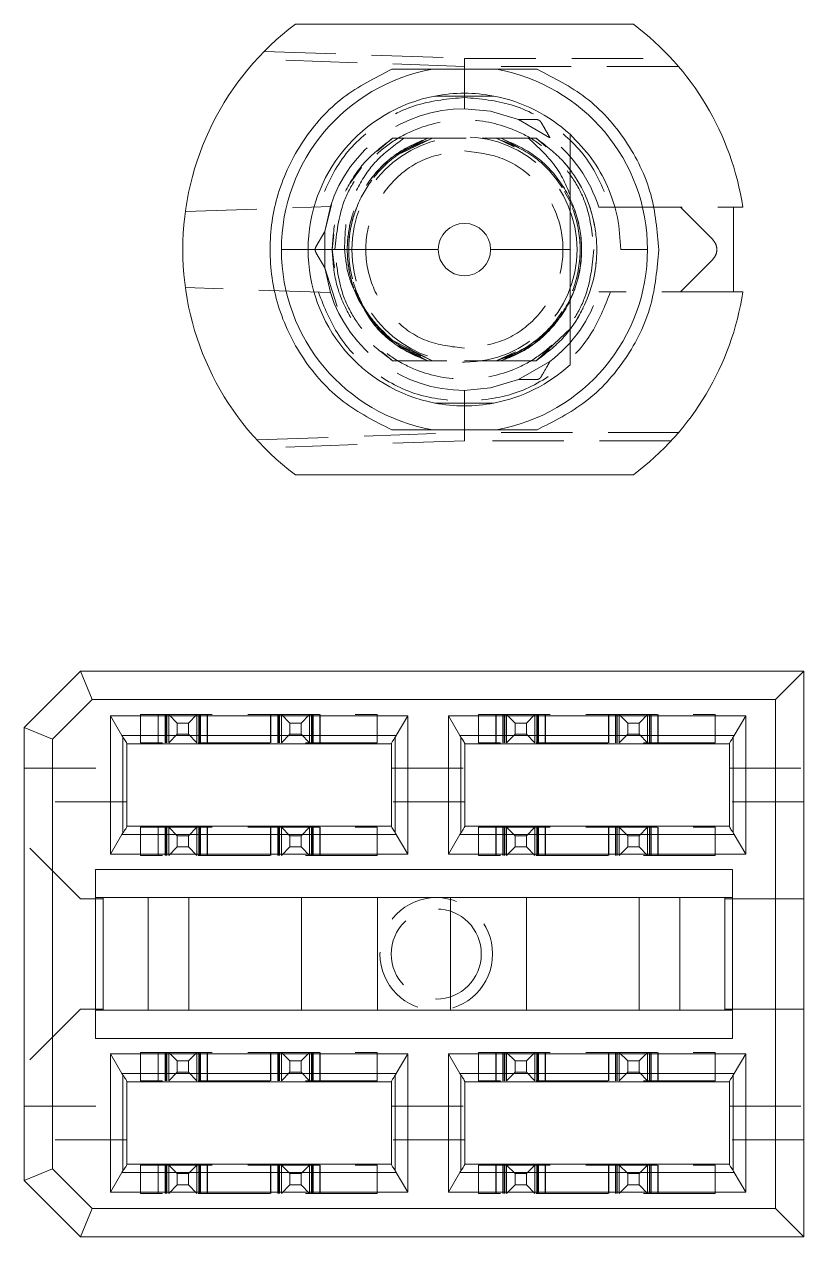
# Model space of a CAD drawing. Header units: millimetres. Extents: x 5 to 589, y 5 to 415.
# Drawn here: x 131.34 to 145.18, y 303.46 to 324.99 of the extents above; entities that cross this region are included whole.
import ezdxf

# ---------------------------------------------------------------- set-up
doc = ezdxf.new("R2010")
doc.units = ezdxf.units.MM
doc.linetypes.add('HIDDEN', pattern=[1.905, 1.27, -0.635])

msp = doc.modelspace()

# ---------------------------------------------------------------- linework, layer by layer
at = {"color": 7, "linetype": 'Continuous', "lineweight": 15}
for p, q in [((142.157, 324.989), (136.157, 324.989)), ((144.1, 321.739), (143.932, 321.739)), ((143.932, 320.239), (143.932, 321.739)), ((136.382, 320.989), (135.907, 320.989)), ((136.382, 320.989), (138.692, 320.989)), ((139.622, 320.989), (141.032, 320.989)), ((142.407, 320.989), (141.932, 320.989)), ((144.1, 320.239), (143.932, 320.239)), ((136.157, 316.989), (142.157, 316.989)), ((132.342, 313.504), (131.342, 312.504)), ((132.549, 313.004), (132.342, 313.504)), ((145.182, 313.504), (132.342, 313.504)), ((145.182, 313.504), (144.682, 313.004)), ((145.182, 303.464), (145.182, 313.504)), ((131.842, 312.297), (132.549, 313.004)), ((144.682, 313.004), (132.549, 313.004)), ((144.682, 303.964), (144.682, 313.004)), ((132.873, 310.254), (132.873, 312.714)), ((132.873, 312.714), (138.151, 312.714)), ((132.873, 312.714), (133.077, 312.36)), ((138.151, 312.714), (137.946, 312.36)), ((138.151, 312.714), (138.151, 310.254)), ((138.873, 312.714), (144.151, 312.714)), ((138.873, 310.254), (138.873, 312.714)), ((138.873, 312.714), (139.077, 312.36)), ((144.151, 312.714), (143.946, 312.36)), ((144.151, 312.714), (144.151, 310.254)), ((131.342, 304.464), (131.342, 312.504)), ((131.842, 312.297), (131.342, 312.504)), ((137.946, 312.36), (133.077, 312.36)), ((133.095, 312.332), (133.095, 310.635)), ((137.929, 312.332), (137.929, 310.635)), ((143.946, 312.36), (139.077, 312.36)), ((139.095, 312.332), (139.095, 310.635)), ((143.929, 312.332), (143.929, 310.635)), ((131.842, 312.297), (131.842, 304.671)), ((133.162, 310.749), (133.162, 312.219)), ((137.862, 312.214), (133.162, 312.214)), ((137.862, 310.749), (137.862, 312.219)), ((139.162, 310.749), (139.162, 312.219)), ((143.862, 312.214), (139.162, 312.214)), ((143.862, 310.749), (143.862, 312.219)), ((133.077, 310.607), (132.873, 310.254)), ((133.077, 310.607), (137.946, 310.607)), ((137.862, 310.754), (133.162, 310.754)), ((137.946, 310.607), (138.151, 310.254)), ((138.873, 310.254), (139.077, 310.607)), ((139.077, 310.607), (143.946, 310.607)), ((143.862, 310.754), (139.162, 310.754)), ((143.946, 310.607), (144.151, 310.254)), ((138.151, 310.254), (132.873, 310.254)), ((144.151, 310.254), (138.873, 310.254)), ((132.606, 309.984), (143.918, 309.984)), ((132.606, 306.984), (132.606, 309.984)), ((143.918, 309.984), (143.918, 306.984)), ((132.606, 309.484), (143.918, 309.484)), ((132.742, 309.464), (132.606, 309.464)), ((132.742, 309.484), (132.742, 309.464)), ((132.742, 307.504), (132.742, 309.464)), ((133.542, 307.484), (133.542, 309.484)), ((134.262, 307.484), (134.262, 309.484)), ((136.262, 307.484), (136.262, 309.484)), ((137.612, 307.484), (137.612, 309.484)), ((138.912, 307.484), (138.912, 309.484)), ((140.262, 307.484), (140.262, 309.484)), ((142.262, 309.484), (142.262, 307.484)), ((142.982, 309.484), (142.982, 307.484)), ((143.782, 309.484), (143.782, 309.464)), ((143.918, 309.464), (143.782, 309.464)), ((143.782, 307.504), (143.782, 309.464)), ((132.742, 307.504), (132.606, 307.504)), ((132.606, 307.484), (143.918, 307.484)), ((132.742, 307.504), (132.742, 307.484)), ((143.782, 307.504), (143.782, 307.484)), ((143.918, 307.504), (143.782, 307.504)), ((143.918, 306.984), (132.606, 306.984)), ((132.873, 306.714), (138.151, 306.714)), ((132.873, 304.254), (132.873, 306.714)), ((132.873, 306.714), (133.077, 306.36)), ((137.946, 306.36), (138.151, 306.714)), ((138.151, 306.714), (138.151, 304.254)), ((138.873, 306.714), (144.151, 306.714)), ((138.873, 304.254), (138.873, 306.714)), ((138.873, 306.714), (139.077, 306.36)), ((144.151, 306.714), (143.946, 306.36)), ((144.151, 306.714), (144.151, 304.254)), ((133.077, 306.36), (137.946, 306.36)), ((133.095, 306.332), (133.095, 304.635)), ((137.929, 306.332), (137.929, 304.635)), ((139.077, 306.36), (143.946, 306.36)), ((139.095, 306.332), (139.095, 304.635)), ((143.929, 306.332), (143.929, 304.635)), ((133.162, 304.749), (133.162, 306.219)), ((133.162, 306.214), (137.862, 306.214)), ((137.862, 306.219), (137.862, 304.749)), ((139.162, 304.749), (139.162, 306.219)), ((139.162, 306.214), (143.862, 306.214)), ((143.862, 306.219), (143.862, 304.749)), ((131.342, 304.464), (131.842, 304.671)), ((131.842, 304.671), (132.549, 303.964)), ((133.077, 304.607), (132.873, 304.254)), ((133.077, 304.607), (137.946, 304.607)), ((137.862, 304.754), (133.162, 304.754)), ((137.946, 304.607), (138.151, 304.254)), ((139.077, 304.607), (138.873, 304.254)), ((139.077, 304.607), (143.946, 304.607)), ((143.862, 304.754), (139.162, 304.754)), ((143.946, 304.607), (144.151, 304.254)), ((132.342, 303.464), (131.342, 304.464)), ((138.151, 304.254), (132.873, 304.254)), ((144.151, 304.254), (138.873, 304.254)), ((132.549, 303.964), (132.342, 303.464)), ((132.549, 303.964), (144.682, 303.964)), ((145.182, 303.464), (144.682, 303.964)), ((145.182, 303.464), (132.342, 303.464))]:
    msp.add_line(p, q, dxfattribs=at)
at = {"color": 7, "linetype": 'HIDDEN', "lineweight": 0}
for p, q in [((135.604, 324.507), (139.157, 324.383)), ((139.157, 324.239), (139.157, 324.383)), ((139.157, 324.383), (142.828, 324.383)), ((139.157, 324.239), (135.471, 324.368)), ((139.157, 324.239), (139.157, 323.689)), ((142.957, 324.239), (139.807, 324.239)), ((139.157, 323.489), (139.157, 323.689)), ((140.117, 323.297), (140.432, 323.297)), ((140.676, 322.974), (140.117, 323.297)), ((137.883, 322.964), (137.61, 322.735)), ((138.506, 322.964), (137.883, 322.964)), ((138.506, 322.964), (137.994, 322.7)), ((138.034, 322.701), (138.591, 322.964)), ((138.591, 322.964), (138.034, 322.701)), ((138.034, 322.701), (138.591, 322.964)), ((138.591, 322.964), (138.034, 322.701)), ((138.842, 322.964), (138.084, 322.964)), ((138.084, 322.964), (138.506, 322.964)), ((139.19, 322.964), (138.842, 322.964)), ((140.43, 322.964), (139.472, 322.964)), ((139.723, 322.964), (140.04, 322.814)), ((140.036, 322.816), (139.723, 322.964)), ((140.158, 322.964), (139.808, 322.964)), ((139.808, 322.964), (140.158, 322.964)), ((140.123, 322.802), (139.808, 322.964)), ((140.609, 322.815), (140.43, 322.964)), ((137.332, 322.446), (137.122, 322.164)), ((134.203, 321.664), (136.777, 321.754)), ((136.797, 321.79), (136.678, 321.312)), ((136.678, 321.312), (136.777, 321.754)), ((141.751, 321.739), (143.932, 321.739)), ((142.992, 321.739), (143.565, 321.166)), ((136.52, 321.039), (136.678, 321.312)), ((136.678, 321.312), (136.678, 320.666)), ((136.84, 321.254), (136.807, 320.989)), ((136.678, 320.666), (136.52, 320.939)), ((136.807, 320.989), (136.848, 320.665)), ((136.807, 320.989), (136.846, 320.679)), ((143.565, 320.812), (142.992, 320.239)), ((136.777, 320.224), (136.678, 320.666)), ((136.678, 320.666), (136.898, 319.978)), ((136.777, 320.224), (134.203, 320.314)), ((143.932, 320.239), (141.751, 320.239)), ((141.046, 319.591), (140.43, 319.014)), ((138.591, 319.014), (137.885, 319.375)), ((137.992, 319.278), (138.506, 319.014)), ((138.506, 319.014), (137.992, 319.278)), ((138.591, 319.014), (138.059, 319.265)), ((138.059, 319.265), (138.591, 319.014)), ((138.591, 319.014), (138.059, 319.265)), ((138.059, 319.265), (138.591, 319.014)), ((138.059, 319.244), (138.506, 319.014)), ((138.506, 319.014), (138.059, 319.244)), ((138.591, 319.014), (138.121, 319.235)), ((138.121, 319.235), (138.591, 319.014)), ((140.38, 319.308), (139.808, 319.014)), ((140.38, 319.308), (139.808, 319.014)), ((137.686, 319.179), (137.883, 319.014)), ((137.744, 319.131), (137.883, 319.014)), ((138.156, 319.014), (137.883, 319.014)), ((137.883, 319.014), (138.506, 319.014)), ((138.591, 319.014), (138.842, 319.014)), ((139.157, 319.014), (139.425, 319.014)), ((139.238, 319.014), (139.472, 319.014)), ((139.472, 319.014), (139.723, 319.014)), ((140.062, 319.174), (139.723, 319.014)), ((139.723, 319.014), (140.062, 319.174)), ((139.808, 319.014), (140.049, 319.138)), ((140.43, 319.014), (139.808, 319.014)), ((140.117, 318.681), (140.676, 319.003)), ((140.43, 319.014), (140.158, 319.014)), ((140.43, 319.014), (140.666, 319.212)), ((140.676, 319.003), (140.519, 318.731)), ((139.157, 318.289), (139.157, 318.489)), ((138.633, 318.264), (138.633, 318.264)), ((139.157, 318.289), (139.157, 317.739)), ((135.471, 317.61), (139.157, 317.739)), ((139.157, 317.739), (139.157, 317.594)), ((139.807, 317.739), (142.957, 317.739)), ((139.157, 317.594), (135.604, 317.47)), ((142.828, 317.595), (139.157, 317.595)), ((133.407, 312.234), (133.407, 312.734)), ((133.407, 312.734), (137.607, 312.734)), ((133.717, 312.734), (133.717, 312.234)), ((133.722, 312.234), (133.722, 312.734)), ((133.842, 312.234), (133.842, 312.734)), ((133.842, 312.734), (133.842, 312.234)), ((133.862, 312.734), (133.862, 312.234)), ((133.872, 312.234), (133.872, 312.734)), ((133.872, 312.234), (133.872, 312.734)), ((133.907, 312.234), (133.907, 312.734)), ((133.907, 312.734), (134.057, 312.584)), ((134.257, 312.584), (134.057, 312.584)), ((134.057, 312.584), (134.057, 312.384)), ((134.407, 312.734), (134.257, 312.584)), ((134.257, 312.584), (134.257, 312.384)), ((134.407, 312.734), (134.407, 312.234)), ((134.442, 312.734), (134.442, 312.234)), ((134.442, 312.734), (134.442, 312.234)), ((134.452, 312.734), (134.452, 312.234)), ((134.471, 312.234), (134.471, 312.734)), ((134.472, 312.734), (134.472, 312.234)), ((134.592, 312.734), (134.592, 312.234)), ((134.597, 312.234), (134.597, 312.734)), ((135.717, 312.734), (135.717, 312.234)), ((135.722, 312.234), (135.722, 312.734)), ((135.842, 312.234), (135.842, 312.734)), ((135.842, 312.734), (135.842, 312.234)), ((135.862, 312.734), (135.862, 312.234)), ((135.872, 312.234), (135.872, 312.734)), ((135.872, 312.234), (135.872, 312.734)), ((135.907, 312.234), (135.907, 312.734)), ((135.907, 312.734), (136.057, 312.584)), ((136.057, 312.584), (136.257, 312.584)), ((136.057, 312.584), (136.057, 312.384)), ((136.257, 312.584), (136.407, 312.734)), ((136.257, 312.584), (136.257, 312.384)), ((136.407, 312.734), (136.407, 312.234)), ((136.442, 312.734), (136.442, 312.234)), ((136.442, 312.734), (136.442, 312.234)), ((136.452, 312.734), (136.452, 312.234)), ((136.471, 312.234), (136.471, 312.734)), ((136.472, 312.734), (136.472, 312.234)), ((136.592, 312.734), (136.592, 312.234)), ((136.597, 312.234), (136.597, 312.734)), ((137.607, 312.734), (137.607, 312.234)), ((139.407, 312.234), (139.407, 312.734)), ((139.407, 312.734), (143.607, 312.734)), ((139.717, 312.734), (139.717, 312.234)), ((139.722, 312.234), (139.722, 312.734)), ((139.842, 312.234), (139.842, 312.734)), ((139.842, 312.734), (139.842, 312.234)), ((139.862, 312.734), (139.862, 312.234)), ((139.872, 312.234), (139.872, 312.734)), ((139.872, 312.234), (139.872, 312.734)), ((139.907, 312.234), (139.907, 312.734)), ((139.907, 312.734), (140.057, 312.584)), ((140.057, 312.584), (140.057, 312.384)), ((140.257, 312.584), (140.057, 312.584)), ((140.407, 312.734), (140.257, 312.584)), ((140.257, 312.584), (140.257, 312.384)), ((140.407, 312.734), (140.407, 312.234)), ((140.442, 312.734), (140.442, 312.234)), ((140.442, 312.734), (140.442, 312.234)), ((140.452, 312.734), (140.452, 312.234)), ((140.471, 312.234), (140.471, 312.734)), ((140.472, 312.734), (140.472, 312.234)), ((140.592, 312.734), (140.592, 312.234)), ((140.597, 312.234), (140.597, 312.734)), ((141.717, 312.734), (141.717, 312.234)), ((141.722, 312.234), (141.722, 312.734)), ((141.842, 312.234), (141.842, 312.734)), ((141.842, 312.734), (141.842, 312.234)), ((141.862, 312.734), (141.862, 312.234)), ((141.872, 312.234), (141.872, 312.734)), ((141.872, 312.234), (141.872, 312.734)), ((141.907, 312.234), (141.907, 312.734)), ((141.907, 312.734), (142.057, 312.584)), ((142.057, 312.584), (142.257, 312.584)), ((142.057, 312.584), (142.057, 312.384)), ((142.257, 312.584), (142.407, 312.734)), ((142.257, 312.584), (142.257, 312.384)), ((142.407, 312.734), (142.407, 312.234)), ((142.442, 312.734), (142.442, 312.234)), ((142.442, 312.734), (142.442, 312.234)), ((142.452, 312.734), (142.452, 312.234)), ((142.471, 312.234), (142.471, 312.734)), ((142.472, 312.734), (142.472, 312.234)), ((142.592, 312.734), (142.592, 312.234)), ((142.597, 312.234), (142.597, 312.734)), ((143.607, 312.734), (143.607, 312.234)), ((133.907, 312.234), (134.057, 312.384)), ((134.057, 312.384), (134.257, 312.384)), ((134.257, 312.384), (134.407, 312.234)), ((136.057, 312.384), (135.907, 312.234)), ((136.057, 312.384), (136.257, 312.384)), ((136.257, 312.384), (136.407, 312.234)), ((139.907, 312.234), (140.057, 312.384)), ((140.057, 312.384), (140.257, 312.384)), ((140.257, 312.384), (140.407, 312.234)), ((142.057, 312.384), (141.907, 312.234)), ((142.057, 312.384), (142.257, 312.384)), ((142.257, 312.384), (142.407, 312.234)), ((137.607, 312.234), (133.407, 312.234)), ((143.607, 312.234), (139.407, 312.234)), ((131.342, 311.784), (133.162, 311.784)), ((137.862, 311.784), (139.162, 311.784)), ((143.862, 311.784), (145.182, 311.784)), ((133.162, 311.184), (131.342, 311.184)), ((139.162, 311.184), (137.862, 311.184)), ((145.182, 311.184), (143.862, 311.184)), ((133.407, 310.234), (133.407, 310.734)), ((133.407, 310.734), (137.607, 310.734)), ((133.717, 310.734), (133.717, 310.234)), ((133.722, 310.234), (133.722, 310.734)), ((133.842, 310.234), (133.842, 310.734)), ((133.842, 310.734), (133.842, 310.234)), ((133.862, 310.734), (133.862, 310.234)), ((133.872, 310.234), (133.872, 310.734)), ((133.872, 310.234), (133.872, 310.734)), ((133.907, 310.234), (133.907, 310.734)), ((133.907, 310.734), (134.057, 310.584)), ((134.407, 310.734), (134.257, 310.584)), ((134.407, 310.734), (134.407, 310.234)), ((134.442, 310.734), (134.442, 310.234)), ((134.442, 310.734), (134.442, 310.234)), ((134.452, 310.734), (134.452, 310.234)), ((134.471, 310.234), (134.471, 310.734)), ((134.472, 310.734), (134.472, 310.234)), ((134.592, 310.734), (134.592, 310.234)), ((134.597, 310.234), (134.597, 310.734)), ((135.717, 310.734), (135.717, 310.234)), ((135.722, 310.234), (135.722, 310.734)), ((135.842, 310.234), (135.842, 310.734)), ((135.842, 310.734), (135.842, 310.234)), ((135.862, 310.734), (135.862, 310.234)), ((135.872, 310.234), (135.872, 310.734)), ((135.872, 310.234), (135.872, 310.734)), ((135.907, 310.234), (135.907, 310.734)), ((135.907, 310.734), (136.057, 310.584)), ((136.257, 310.584), (136.407, 310.734)), ((136.407, 310.734), (136.407, 310.234)), ((136.442, 310.734), (136.442, 310.234)), ((136.442, 310.734), (136.442, 310.234)), ((136.452, 310.734), (136.452, 310.234)), ((136.471, 310.234), (136.471, 310.734)), ((136.472, 310.734), (136.472, 310.234)), ((136.592, 310.734), (136.592, 310.234)), ((136.597, 310.234), (136.597, 310.734)), ((137.607, 310.734), (137.607, 310.234)), ((139.407, 310.234), (139.407, 310.734)), ((139.407, 310.734), (143.607, 310.734)), ((139.717, 310.734), (139.717, 310.234)), ((139.722, 310.234), (139.722, 310.734)), ((139.842, 310.234), (139.842, 310.734)), ((139.842, 310.734), (139.842, 310.234)), ((139.862, 310.734), (139.862, 310.234)), ((139.872, 310.234), (139.872, 310.734)), ((139.872, 310.234), (139.872, 310.734)), ((139.907, 310.234), (139.907, 310.734)), ((139.907, 310.734), (140.057, 310.584)), ((140.407, 310.734), (140.257, 310.584)), ((140.407, 310.734), (140.407, 310.234)), ((140.442, 310.734), (140.442, 310.234)), ((140.442, 310.734), (140.442, 310.234)), ((140.452, 310.734), (140.452, 310.234)), ((140.471, 310.234), (140.471, 310.734)), ((140.472, 310.734), (140.472, 310.234)), ((140.592, 310.734), (140.592, 310.234)), ((140.597, 310.234), (140.597, 310.734)), ((141.717, 310.734), (141.717, 310.234)), ((141.722, 310.234), (141.722, 310.734)), ((141.842, 310.234), (141.842, 310.734)), ((141.842, 310.734), (141.842, 310.234)), ((141.862, 310.734), (141.862, 310.234)), ((141.872, 310.234), (141.872, 310.734)), ((141.872, 310.234), (141.872, 310.734)), ((141.907, 310.234), (141.907, 310.734)), ((141.907, 310.734), (142.057, 310.584)), ((142.257, 310.584), (142.407, 310.734)), ((142.407, 310.734), (142.407, 310.234)), ((142.442, 310.734), (142.442, 310.234)), ((142.442, 310.734), (142.442, 310.234)), ((142.452, 310.734), (142.452, 310.234)), ((142.471, 310.234), (142.471, 310.734)), ((142.472, 310.734), (142.472, 310.234)), ((142.592, 310.734), (142.592, 310.234)), ((142.597, 310.234), (142.597, 310.734)), ((143.607, 310.734), (143.607, 310.234)), ((132.342, 309.464), (131.342, 310.464)), ((134.057, 310.584), (134.057, 310.384)), ((134.257, 310.584), (134.057, 310.584)), ((134.257, 310.584), (134.257, 310.384)), ((136.057, 310.584), (136.257, 310.584)), ((136.057, 310.584), (136.057, 310.384)), ((136.257, 310.584), (136.257, 310.384)), ((140.257, 310.584), (140.057, 310.584)), ((140.057, 310.584), (140.057, 310.384)), ((140.257, 310.584), (140.257, 310.384)), ((142.057, 310.584), (142.257, 310.584)), ((142.057, 310.584), (142.057, 310.384)), ((142.257, 310.584), (142.257, 310.384)), ((137.607, 310.234), (133.407, 310.234)), ((133.907, 310.234), (134.057, 310.384)), ((134.057, 310.384), (134.257, 310.384)), ((134.257, 310.384), (134.407, 310.234)), ((136.057, 310.384), (135.907, 310.234)), ((136.057, 310.384), (136.257, 310.384)), ((136.257, 310.384), (136.407, 310.234)), ((143.607, 310.234), (139.407, 310.234)), ((139.907, 310.234), (140.057, 310.384)), ((140.057, 310.384), (140.257, 310.384)), ((140.257, 310.384), (140.407, 310.234)), ((142.057, 310.384), (141.907, 310.234)), ((142.057, 310.384), (142.257, 310.384)), ((142.257, 310.384), (142.407, 310.234)), ((132.606, 309.464), (132.342, 309.464)), ((145.182, 309.464), (143.918, 309.464)), ((132.342, 307.504), (131.342, 306.504)), ((132.342, 307.504), (132.606, 307.504)), ((145.182, 307.504), (143.918, 307.504)), ((133.407, 306.234), (133.407, 306.734)), ((133.407, 306.734), (137.607, 306.734)), ((133.717, 306.734), (133.717, 306.234)), ((133.722, 306.234), (133.722, 306.734)), ((133.842, 306.234), (133.842, 306.734)), ((133.842, 306.734), (133.842, 306.234)), ((133.862, 306.734), (133.862, 306.234)), ((133.872, 306.234), (133.872, 306.734)), ((133.872, 306.234), (133.872, 306.734)), ((133.907, 306.234), (133.907, 306.734)), ((133.907, 306.734), (134.057, 306.584)), ((134.407, 306.734), (134.257, 306.584)), ((134.407, 306.734), (134.407, 306.234)), ((134.442, 306.734), (134.442, 306.234)), ((134.442, 306.734), (134.442, 306.234)), ((134.452, 306.734), (134.452, 306.234)), ((134.471, 306.234), (134.471, 306.734)), ((134.472, 306.734), (134.472, 306.234)), ((134.592, 306.734), (134.592, 306.234)), ((134.597, 306.234), (134.597, 306.734)), ((135.717, 306.734), (135.717, 306.234)), ((135.722, 306.234), (135.722, 306.734)), ((135.842, 306.234), (135.842, 306.734)), ((135.842, 306.734), (135.842, 306.234)), ((135.862, 306.734), (135.862, 306.234)), ((135.872, 306.234), (135.872, 306.734)), ((135.872, 306.234), (135.872, 306.734)), ((135.907, 306.234), (135.907, 306.734)), ((135.907, 306.734), (136.057, 306.584)), ((136.257, 306.584), (136.407, 306.734)), ((136.407, 306.734), (136.407, 306.234)), ((136.442, 306.734), (136.442, 306.234)), ((136.442, 306.734), (136.442, 306.234)), ((136.452, 306.734), (136.452, 306.234)), ((136.471, 306.234), (136.471, 306.734)), ((136.472, 306.734), (136.472, 306.234)), ((136.592, 306.734), (136.592, 306.234)), ((136.597, 306.234), (136.597, 306.734)), ((137.607, 306.734), (137.607, 306.234)), ((139.407, 306.234), (139.407, 306.734)), ((139.407, 306.734), (143.607, 306.734)), ((139.717, 306.734), (139.717, 306.234)), ((139.722, 306.234), (139.722, 306.734)), ((139.842, 306.234), (139.842, 306.734)), ((139.842, 306.734), (139.842, 306.234)), ((139.862, 306.734), (139.862, 306.234)), ((139.872, 306.234), (139.872, 306.734)), ((139.872, 306.234), (139.872, 306.734)), ((139.907, 306.234), (139.907, 306.734)), ((139.907, 306.734), (140.057, 306.584)), ((140.407, 306.734), (140.257, 306.584)), ((140.407, 306.734), (140.407, 306.234)), ((140.442, 306.734), (140.442, 306.234)), ((140.442, 306.734), (140.442, 306.234)), ((140.452, 306.734), (140.452, 306.234)), ((140.471, 306.234), (140.471, 306.734)), ((140.472, 306.734), (140.472, 306.234)), ((140.592, 306.734), (140.592, 306.234)), ((140.597, 306.234), (140.597, 306.734)), ((141.717, 306.734), (141.717, 306.234)), ((141.722, 306.234), (141.722, 306.734)), ((141.842, 306.234), (141.842, 306.734)), ((141.842, 306.734), (141.842, 306.234)), ((141.862, 306.734), (141.862, 306.234)), ((141.872, 306.234), (141.872, 306.734)), ((141.872, 306.234), (141.872, 306.734)), ((141.907, 306.234), (141.907, 306.734)), ((141.907, 306.734), (142.057, 306.584)), ((142.257, 306.584), (142.407, 306.734)), ((142.407, 306.734), (142.407, 306.234)), ((142.442, 306.734), (142.442, 306.234)), ((142.442, 306.734), (142.442, 306.234)), ((142.452, 306.734), (142.452, 306.234)), ((142.471, 306.234), (142.471, 306.734)), ((142.472, 306.734), (142.472, 306.234)), ((142.592, 306.734), (142.592, 306.234)), ((142.597, 306.234), (142.597, 306.734)), ((143.607, 306.734), (143.607, 306.234)), ((134.257, 306.584), (134.057, 306.584)), ((134.057, 306.584), (134.057, 306.384)), ((134.257, 306.584), (134.257, 306.384)), ((136.057, 306.584), (136.257, 306.584)), ((136.057, 306.584), (136.057, 306.384)), ((136.257, 306.584), (136.257, 306.384)), ((140.057, 306.584), (140.057, 306.384)), ((140.257, 306.584), (140.057, 306.584)), ((140.257, 306.584), (140.257, 306.384)), ((142.057, 306.584), (142.257, 306.584)), ((142.057, 306.584), (142.057, 306.384)), ((142.257, 306.584), (142.257, 306.384)), ((133.907, 306.234), (134.057, 306.384)), ((134.057, 306.384), (134.257, 306.384)), ((134.257, 306.384), (134.407, 306.234)), ((136.057, 306.384), (135.907, 306.234)), ((136.057, 306.384), (136.257, 306.384)), ((136.257, 306.384), (136.407, 306.234)), ((139.907, 306.234), (140.057, 306.384)), ((140.057, 306.384), (140.257, 306.384)), ((140.257, 306.384), (140.407, 306.234)), ((142.057, 306.384), (141.907, 306.234)), ((142.057, 306.384), (142.257, 306.384)), ((142.257, 306.384), (142.407, 306.234)), ((137.607, 306.234), (133.407, 306.234)), ((143.607, 306.234), (139.407, 306.234)), ((131.342, 305.784), (133.162, 305.784)), ((137.862, 305.784), (139.162, 305.784)), ((143.862, 305.784), (145.182, 305.784)), ((133.162, 305.184), (131.342, 305.184)), ((139.162, 305.184), (137.862, 305.184)), ((145.182, 305.184), (143.862, 305.184)), ((133.407, 304.234), (133.407, 304.734)), ((133.407, 304.734), (137.607, 304.734)), ((133.717, 304.734), (133.717, 304.234)), ((133.722, 304.234), (133.722, 304.734)), ((133.842, 304.234), (133.842, 304.734)), ((133.842, 304.734), (133.842, 304.234)), ((133.862, 304.734), (133.862, 304.234)), ((133.872, 304.234), (133.872, 304.734)), ((133.872, 304.234), (133.872, 304.734)), ((133.907, 304.234), (133.907, 304.734)), ((133.907, 304.734), (134.057, 304.584)), ((134.257, 304.584), (134.057, 304.584)), ((134.057, 304.584), (134.057, 304.384)), ((134.407, 304.734), (134.257, 304.584)), ((134.257, 304.584), (134.257, 304.384)), ((134.407, 304.734), (134.407, 304.234)), ((134.442, 304.734), (134.442, 304.234)), ((134.442, 304.734), (134.442, 304.234)), ((134.452, 304.734), (134.452, 304.234)), ((134.471, 304.234), (134.471, 304.734)), ((134.472, 304.734), (134.472, 304.234)), ((134.592, 304.734), (134.592, 304.234)), ((134.597, 304.234), (134.597, 304.734)), ((135.717, 304.734), (135.717, 304.234)), ((135.722, 304.234), (135.722, 304.734)), ((135.842, 304.234), (135.842, 304.734)), ((135.842, 304.734), (135.842, 304.234)), ((135.862, 304.734), (135.862, 304.234)), ((135.872, 304.234), (135.872, 304.734)), ((135.872, 304.234), (135.872, 304.734)), ((135.907, 304.234), (135.907, 304.734)), ((135.907, 304.734), (136.057, 304.584)), ((136.057, 304.584), (136.257, 304.584)), ((136.057, 304.584), (136.057, 304.384)), ((136.257, 304.584), (136.407, 304.734)), ((136.257, 304.584), (136.257, 304.384)), ((136.407, 304.734), (136.407, 304.234)), ((136.442, 304.734), (136.442, 304.234)), ((136.442, 304.734), (136.442, 304.234)), ((136.452, 304.734), (136.452, 304.234)), ((136.471, 304.234), (136.471, 304.734)), ((136.472, 304.734), (136.472, 304.234)), ((136.592, 304.734), (136.592, 304.234)), ((136.597, 304.234), (136.597, 304.734)), ((137.607, 304.734), (137.607, 304.234)), ((139.407, 304.234), (139.407, 304.734)), ((139.407, 304.734), (143.607, 304.734)), ((139.717, 304.734), (139.717, 304.234)), ((139.722, 304.234), (139.722, 304.734)), ((139.842, 304.234), (139.842, 304.734)), ((139.842, 304.734), (139.842, 304.234)), ((139.862, 304.734), (139.862, 304.234)), ((139.872, 304.234), (139.872, 304.734)), ((139.872, 304.234), (139.872, 304.734)), ((139.907, 304.234), (139.907, 304.734)), ((139.907, 304.734), (140.057, 304.584)), ((140.057, 304.584), (140.057, 304.384)), ((140.257, 304.584), (140.057, 304.584)), ((140.407, 304.734), (140.257, 304.584)), ((140.257, 304.584), (140.257, 304.384)), ((140.407, 304.734), (140.407, 304.234)), ((140.442, 304.734), (140.442, 304.234)), ((140.442, 304.734), (140.442, 304.234)), ((140.452, 304.734), (140.452, 304.234)), ((140.471, 304.234), (140.471, 304.734)), ((140.472, 304.734), (140.472, 304.234)), ((140.592, 304.734), (140.592, 304.234)), ((140.597, 304.234), (140.597, 304.734)), ((141.717, 304.734), (141.717, 304.234)), ((141.722, 304.234), (141.722, 304.734)), ((141.842, 304.234), (141.842, 304.734)), ((141.842, 304.734), (141.842, 304.234)), ((141.862, 304.734), (141.862, 304.234)), ((141.872, 304.234), (141.872, 304.734)), ((141.872, 304.234), (141.872, 304.734)), ((141.907, 304.234), (141.907, 304.734)), ((141.907, 304.734), (142.057, 304.584)), ((142.057, 304.584), (142.257, 304.584)), ((142.057, 304.584), (142.057, 304.384)), ((142.257, 304.584), (142.407, 304.734)), ((142.257, 304.584), (142.257, 304.384)), ((142.407, 304.734), (142.407, 304.234)), ((142.442, 304.734), (142.442, 304.234)), ((142.442, 304.734), (142.442, 304.234)), ((142.452, 304.734), (142.452, 304.234)), ((142.471, 304.234), (142.471, 304.734)), ((142.472, 304.734), (142.472, 304.234)), ((142.592, 304.734), (142.592, 304.234)), ((142.597, 304.234), (142.597, 304.734)), ((143.607, 304.734), (143.607, 304.234)), ((133.907, 304.234), (134.057, 304.384)), ((134.057, 304.384), (134.257, 304.384)), ((134.257, 304.384), (134.407, 304.234)), ((136.057, 304.384), (135.907, 304.234)), ((136.057, 304.384), (136.257, 304.384)), ((136.257, 304.384), (136.407, 304.234)), ((139.907, 304.234), (140.057, 304.384)), ((140.057, 304.384), (140.257, 304.384)), ((140.257, 304.384), (140.407, 304.234)), ((142.057, 304.384), (141.907, 304.234)), ((142.057, 304.384), (142.257, 304.384)), ((142.257, 304.384), (142.407, 304.234)), ((137.607, 304.234), (133.407, 304.234)), ((143.607, 304.234), (139.407, 304.234))]:
    msp.add_line(p, q, dxfattribs=at)
at = {"color": 7, "linetype": 'HIDDEN', "lineweight": 0, "flags": 128}
for points in [[(139.157, 323.489), (139.623, 323.445), (140.117, 323.297)], [(137.883, 322.964), (137.883, 322.964)], [(137.883, 322.964), (137.883, 322.964)], [(137.883, 322.964), (137.883, 322.964)], [(137.883, 322.964), (137.883, 322.964)], [(137.883, 322.964), (137.883, 322.964)], [(137.883, 322.964), (137.883, 322.964)], [(137.883, 322.964), (137.883, 322.964)], [(138.842, 322.964), (138.842, 322.964)], [(139.472, 322.964), (139.472, 322.964)], [(140.43, 322.964), (140.43, 322.964)], [(140.43, 322.964), (140.43, 322.964)], [(140.43, 322.964), (140.43, 322.964)], [(140.43, 322.964), (140.43, 322.964)], [(140.43, 322.964), (140.43, 322.964)], [(140.43, 322.964), (140.43, 322.964)], [(140.43, 322.964), (140.43, 322.964)], [(140.43, 322.964), (140.43, 322.964)], [(138.13, 322.768), (138.13, 322.768)], [(137.378, 322.016), (137.378, 322.016)], [(141.086, 321.765), (141.09, 321.736), (141.09, 321.727), (141.09, 321.726), (141.089, 321.725), (141.089, 321.725), (141.089, 321.725), (141.089, 321.725), (141.089, 321.725), (141.089, 321.725), (141.089, 321.725), (141.089, 321.725), (141.089, 321.725), (141.089, 321.725), (141.089, 321.725), (141.09, 321.725), (141.09, 321.725), (141.09, 321.725), (141.089, 321.725), (141.089, 321.725), (141.089, 321.725), (141.089, 321.725), (141.089, 321.725), (141.089, 321.725), (141.089, 321.725), (141.089, 321.725), (141.089, 321.725), (141.089, 321.725), (141.089, 321.725), (141.088, 321.725), (141.087, 321.725), (141.085, 321.728), (141.021, 321.858), (140.933, 322.021)], [(137.883, 319.014), (137.883, 319.014)], [(138.591, 319.014), (138.591, 319.014)], [(138.591, 319.014), (138.591, 319.014)], [(138.591, 319.014), (138.591, 319.014)], [(138.591, 319.014), (138.591, 319.014)], [(138.591, 319.014), (138.591, 319.014)], [(138.591, 319.014), (138.591, 319.014)], [(138.591, 319.014), (138.591, 319.014)], [(138.591, 319.014), (138.591, 319.014)], [(139.723, 319.014), (139.723, 319.014)], [(139.723, 319.014), (139.723, 319.014)], [(139.723, 319.014), (139.723, 319.014)], [(139.723, 319.014), (139.723, 319.014)], [(139.723, 319.014), (139.723, 319.014)], [(140.43, 319.014), (140.43, 319.014)], [(140.117, 318.681), (139.623, 318.533), (139.148, 318.489)]]:
    msp.add_lwpolyline(points, dxfattribs=at)
at = {"color": 7, "linetype": 'HIDDEN', "lineweight": 0}
for centre, radius in [((139.157, 320.989), 2), ((138.657, 308.484), 1), ((138.657, 308.484), 0.8)]:
    msp.add_circle(centre, radius, dxfattribs=at)
at = {"color": 7, "linetype": 'Continuous', "lineweight": 15}
for radius, start, end in [(5, 126.8699, 233.1301), (5, 8.6269, 53.1301), (3.25, 100.0633, 180), (3.25, 0, 79.9367), (2.775, 79.1067, 100.8938), (2.775, 100.8929, 180), (2.775, 47.4934, 79.1071), (0.465, 0, 180), (3.25, 180, 259.9367), (2.775, 180, 259.1071), (0.465, 180, 0), (3.25, 280.0633, 0), (5, 306.8699, 351.3731), (2.775, 280.8932, 312.5066), (2.775, 259.1068, 280.8929)]:
    msp.add_arc((139.157, 320.989), radius, start, end, dxfattribs=at)
at = {"color": 7, "linetype": 'HIDDEN', "lineweight": 0}
for radius, start, end in [(2.5, 90, 162.1843), (2.35, 323.5058, 57.1851), (2.5, 17.4576, 52.5798), (2.5, 197.8157, 270), (2.5, 307.4202, 342.5424)]:
    msp.add_arc((139.157, 320.989), radius, start, end, dxfattribs=at)
at = {"color": 7, "linetype": 'Continuous', "lineweight": 15}
for centre, start_param, end_param in [((133.281, 312.714), 2.356194, 2.438914), ((137.742, 312.714), 3.844272, 3.926991), ((139.281, 312.714), 2.356194, 2.438914), ((143.742, 312.714), 3.844272, 3.926991), ((133.281, 310.254), 0.702679, 0.785398), ((137.742, 310.254), 5.497787, 5.580506), ((139.281, 310.254), 0.702679, 0.785398), ((143.742, 310.254), 5.497787, 5.580506), ((133.281, 306.714), 2.356194, 2.438914), ((137.742, 306.714), 3.844272, 3.926991), ((139.281, 306.714), 2.356194, 2.438914), ((143.742, 306.714), 3.844272, 3.926991), ((133.281, 304.254), 0.702679, 0.785398), ((137.742, 304.254), 5.497787, 5.580506), ((139.281, 304.254), 0.702679, 0.785398), ((143.742, 304.254), 5.497787, 5.580506)]:
    msp.add_ellipse(centre, major_axis=(0, 0.5), ratio=0.57735, start_param=start_param, end_param=end_param, dxfattribs=at)
for points, knots in [([(137.868, 317.789), (137.569, 317.94), (136.957, 318.249), (136.255, 319.032), (135.806, 319.972), (135.658, 320.989), (135.806, 322.006), (136.255, 322.946), (136.957, 323.729), (137.569, 324.038), (137.868, 324.189)], [0, 0, 0, 0, 0.122203, 0.25, 0.377797, 0.5, 0.622204, 0.75, 0.877797, 1, 1, 1, 1]), ([(138.589, 324.189), (138.589, 324.189), (138.587, 324.189), (138.576, 324.189), (138.532, 324.189), (138.336, 324.189), (138.102, 324.189), (137.906, 324.189), (137.868, 324.189)], [0, 0, 0, 0, 0.0169294, 0.0393011, 0.081701, 0.2361958, 0.8521427, 1, 1, 1, 1]), ([(139.725, 324.189), (139.549, 324.189), (139.196, 324.189), (138.803, 324.189), (138.611, 324.189), (138.589, 324.189)], [0, 0, 0, 0, 0.469102, 0.939612, 1, 1, 1, 1]), ([(140.446, 324.189), (140.312, 324.189), (140.138, 324.189), (139.944, 324.189), (139.863, 324.189), (139.809, 324.189), (139.77, 324.189), (139.743, 324.189), (139.729, 324.189), (139.725, 324.189), (139.725, 324.189), (139.725, 324.189)], [0, 0, 0, 0, 0.5219228, 0.6747029, 0.7796425, 0.8517303, 0.9016744, 0.9545652, 0.9758792, 0.9930947, 1, 1, 1, 1]), ([(140.446, 324.189), (140.746, 324.038), (141.359, 323.728), (142.057, 322.943), (142.523, 322.002), (142.579, 321.317), (142.607, 320.983)], [0, 0, 0, 0, 0.244389, 0.500001, 0.75561, 1, 1, 1, 1]), ([(139.681, 323.714), (139.391, 323.714), (139.038, 323.714), (138.694, 323.714), (138.633, 323.714)], [0, 0, 0, 0, 0.821499, 1, 1, 1, 1]), ([(141.032, 320.989), (141.032, 321.184), (141.032, 321.688), (141.032, 322.37), (141.032, 322.819), (141.032, 323.035)], [0, 0, 0, 0, 0.246523, 0.638139, 1, 1, 1, 1]), ([(141.932, 320.989), (141.921, 321.181), (141.898, 321.564), (141.713, 322.113), (141.433, 322.621), (141.166, 322.897), (141.032, 323.035)], [0, 0, 0, 0, 0.249999, 0.500001, 0.750003, 1, 1, 1, 1]), ([(142.607, 320.983), (142.578, 320.649), (142.52, 319.967), (142.054, 319.029), (141.357, 318.248), (140.745, 317.94), (140.446, 317.789)], [0, 0, 0, 0, 0.244424, 0.500001, 0.755576, 1, 1, 1, 1]), ([(141.032, 318.943), (141.032, 319.381), (141.032, 319.984), (141.032, 320.773), (141.032, 320.989)], [0, 0, 0, 0, 0.725756, 1, 1, 1, 1]), ([(138.633, 318.264), (138.923, 318.264), (139.276, 318.264), (139.62, 318.264), (139.681, 318.264)], [0, 0, 0, 0, 0.821487, 1, 1, 1, 1]), ([(138.589, 317.789), (138.589, 317.789), (138.587, 317.789), (138.576, 317.789), (138.532, 317.789), (138.336, 317.789), (138.102, 317.789), (137.906, 317.789), (137.868, 317.789)], [0, 0, 0, 0, 0.0169294, 0.0393011, 0.081701, 0.2361958, 0.8521427, 1, 1, 1, 1]), ([(139.725, 317.789), (139.549, 317.789), (139.196, 317.789), (138.803, 317.789), (138.611, 317.789), (138.589, 317.789)], [0, 0, 0, 0, 0.469102, 0.939612, 1, 1, 1, 1]), ([(140.446, 317.789), (140.312, 317.789), (140.138, 317.789), (139.944, 317.789), (139.863, 317.789), (139.809, 317.789), (139.77, 317.789), (139.743, 317.789), (139.729, 317.789), (139.725, 317.789), (139.725, 317.789), (139.725, 317.789)], [0, 0, 0, 0, 0.5219228, 0.6747029, 0.7796425, 0.8517303, 0.9016744, 0.9545652, 0.9758792, 0.9930947, 1, 1, 1, 1]), ([(133.162, 312.219), (133.158, 312.23), (133.151, 312.251), (133.114, 312.305), (133.095, 312.332)], [0, 0, 0, 0, 0.49317, 1, 1, 1, 1]), ([(137.929, 312.332), (137.911, 312.306), (137.874, 312.252), (137.866, 312.23), (137.862, 312.219)], [0, 0, 0, 0, 0.497824, 1, 1, 1, 1]), ([(139.162, 312.219), (139.158, 312.23), (139.151, 312.251), (139.114, 312.305), (139.095, 312.332)], [0, 0, 0, 0, 0.49317, 1, 1, 1, 1]), ([(143.929, 312.332), (143.911, 312.306), (143.874, 312.252), (143.866, 312.23), (143.862, 312.219)], [0, 0, 0, 0, 0.497824, 1, 1, 1, 1]), ([(133.095, 310.635), (133.113, 310.662), (133.15, 310.716), (133.158, 310.738), (133.162, 310.749)], [0, 0, 0, 0, 0.497824, 1, 1, 1, 1]), ([(137.862, 310.749), (137.866, 310.738), (137.873, 310.716), (137.91, 310.663), (137.929, 310.635)], [0, 0, 0, 0, 0.49317, 1, 1, 1, 1]), ([(139.095, 310.635), (139.113, 310.662), (139.15, 310.716), (139.158, 310.738), (139.162, 310.749)], [0, 0, 0, 0, 0.497824, 1, 1, 1, 1]), ([(143.862, 310.749), (143.866, 310.738), (143.873, 310.716), (143.91, 310.663), (143.929, 310.635)], [0, 0, 0, 0, 0.49317, 1, 1, 1, 1]), ([(133.095, 306.332), (133.113, 306.306), (133.15, 306.252), (133.158, 306.23), (133.162, 306.219)], [0, 0, 0, 0, 0.497821, 1, 1, 1, 1]), ([(137.862, 306.219), (137.866, 306.23), (137.873, 306.252), (137.91, 306.305), (137.929, 306.332)], [0, 0, 0, 0, 0.493174, 1, 1, 1, 1]), ([(139.162, 306.219), (139.158, 306.23), (139.151, 306.252), (139.114, 306.305), (139.095, 306.332)], [0, 0, 0, 0, 0.493174, 1, 1, 1, 1]), ([(143.929, 306.332), (143.911, 306.306), (143.874, 306.252), (143.866, 306.23), (143.862, 306.219)], [0, 0, 0, 0, 0.497821, 1, 1, 1, 1]), ([(133.095, 304.635), (133.113, 304.662), (133.15, 304.716), (133.158, 304.738), (133.162, 304.749)], [0, 0, 0, 0, 0.497824, 1, 1, 1, 1]), ([(137.929, 304.635), (137.911, 304.662), (137.874, 304.716), (137.866, 304.738), (137.862, 304.749)], [0, 0, 0, 0, 0.497824, 1, 1, 1, 1]), ([(139.095, 304.635), (139.113, 304.662), (139.15, 304.716), (139.158, 304.738), (139.162, 304.749)], [0, 0, 0, 0, 0.497824, 1, 1, 1, 1]), ([(143.929, 304.635), (143.911, 304.662), (143.874, 304.716), (143.866, 304.738), (143.862, 304.749)], [0, 0, 0, 0, 0.497824, 1, 1, 1, 1])]:
    msp.add_open_spline(points, degree=3, knots=knots, dxfattribs=at)
at = {"color": 7, "linetype": 'HIDDEN', "lineweight": 0}
for points, knots in [([(139.157, 323.689), (138.875, 323.663), (138.296, 323.61), (137.511, 323.185), (136.882, 322.551), (136.669, 322.01), (136.565, 321.746)], [0, 0, 0, 0, 0.243422, 0.5, 0.756575, 1, 1, 1, 1]), ([(139.157, 323.689), (139.439, 323.663), (140.02, 323.61), (140.806, 323.182), (141.435, 322.546), (141.647, 322.003), (141.751, 321.739)], [0, 0, 0, 0, 0.243393, 0.5, 0.756608, 1, 1, 1, 1]), ([(136.857, 320.989), (136.888, 321.278), (136.936, 321.725), (137.222, 322.261), (137.519, 322.626), (137.885, 322.925), (138.421, 323.203), (139.157, 323.345), (139.893, 323.203), (140.429, 322.925), (140.795, 322.626), (141.092, 322.261), (141.378, 321.725), (141.426, 321.278), (141.457, 320.989)], [0, 0, 0, 0, 0.1197214, 0.1848227, 0.2499999, 0.3151029, 0.3802792, 0.4999996, 0.6197221, 0.6848247, 0.7499997, 0.8151018, 0.8802782, 1, 1, 1, 1]), ([(140.432, 323.297), (140.35, 323.297), (140.242, 323.297), (140.145, 323.297), (140.12, 323.297), (140.118, 323.297), (140.117, 323.297)], [0, 0, 0, 0, 0.638685, 0.843741, 0.924998, 1, 1, 1, 1]), ([(140.432, 323.297), (140.441, 323.297), (140.458, 323.295), (140.482, 323.285), (140.504, 323.269), (140.514, 323.254), (140.519, 323.247)], [0, 0, 0, 0, 0.250801, 0.500057, 0.74915, 1, 1, 1, 1]), ([(140.519, 323.247), (140.514, 323.254), (140.509, 323.263), (140.495, 323.275), (140.488, 323.28), (140.482, 323.284), (140.477, 323.287), (140.468, 323.291), (140.45, 323.297), (140.44, 323.297), (140.432, 323.297)], [0, 0, 0, 0, 0.300144, 0.406701, 0.452653, 0.49592, 0.540081, 0.586728, 0.694519, 1, 1, 1, 1]), ([(140.676, 322.974), (140.675, 322.975), (140.674, 322.978), (140.662, 322.999), (140.632, 323.051), (140.582, 323.138), (140.541, 323.209), (140.519, 323.247)], [0, 0, 0, 0, 0.0741135, 0.1549261, 0.3599034, 0.6537153, 1, 1, 1, 1]), ([(137.883, 322.964), (137.727, 322.846), (137.413, 322.61), (137.075, 322.124), (136.849, 321.576), (136.821, 321.184), (136.807, 320.989)], [0, 0, 0, 0, 0.249999, 0.5, 0.750001, 1, 1, 1, 1]), ([(137.883, 322.964), (137.727, 322.846), (137.413, 322.61), (137.075, 322.124), (136.849, 321.576), (136.821, 321.184), (136.807, 320.989)], [0, 0, 0, 0, 0.249999, 0.5, 0.750001, 1, 1, 1, 1]), ([(138.084, 322.964), (137.921, 322.847), (137.598, 322.614), (137.257, 322.121), (137.043, 321.569), (137.033, 321.182), (137.028, 320.989)], [0, 0, 0, 0, 0.255056, 0.50674, 0.755056, 1, 1, 1, 1]), ([(138.506, 322.964), (138.369, 322.909), (138.094, 322.799), (137.738, 322.529), (137.444, 322.196), (137.228, 321.807), (137.098, 321.381), (137.063, 320.938), (137.117, 320.495), (137.228, 320.221), (137.284, 320.084)], [0, 0, 0, 0, 0.1250022, 0.2500006, 0.375, 0.5000022, 0.6250019, 0.7500014, 0.8750019, 1, 1, 1, 1]), ([(138.506, 319.014), (138.306, 319.101), (137.906, 319.274), (137.445, 319.752), (137.146, 320.337), (137.043, 320.989), (137.146, 321.641), (137.445, 322.225), (137.906, 322.704), (138.306, 322.877), (138.506, 322.964)], [0, 0, 0, 0, 0.125, 0.25, 0.375001, 0.5, 0.625001, 0.750001, 0.875001, 1, 1, 1, 1]), ([(137.885, 319.375), (137.747, 319.503), (137.47, 319.759), (137.207, 320.268), (137.083, 320.822), (137.116, 321.39), (137.301, 321.929), (137.625, 322.394), (138.061, 322.765), (138.414, 322.898), (138.591, 322.964)], [0, 0, 0, 0, 0.125, 0.25, 0.374999, 0.5, 0.625, 0.75, 0.874999, 1, 1, 1, 1]), ([(138.591, 322.964), (138.384, 322.883), (137.97, 322.721), (137.488, 322.245), (137.174, 321.653), (137.067, 320.989), (137.174, 320.325), (137.488, 319.733), (137.97, 319.257), (138.384, 319.095), (138.591, 319.014)], [0, 0, 0, 0, 0.125002, 0.250001, 0.375001, 0.500001, 0.625001, 0.750001, 0.875001, 1, 1, 1, 1]), ([(138.591, 322.964), (138.591, 322.964), (138.59, 322.964), (138.583, 322.964), (138.556, 322.964), (138.528, 322.964), (138.506, 322.964)], [0, 0, 0, 0, 0.068855, 0.145394, 0.344729, 1, 1, 1, 1]), ([(138.591, 322.964), (138.591, 322.964), (138.59, 322.964), (138.583, 322.964), (138.556, 322.964), (138.528, 322.964), (138.506, 322.964)], [0, 0, 0, 0, 0.068929, 0.145577, 0.345186, 1, 1, 1, 1]), ([(138.506, 322.964), (138.528, 322.964), (138.556, 322.964), (138.583, 322.964), (138.59, 322.964), (138.591, 322.964), (138.591, 322.964)], [0, 0, 0, 0, 0.659646, 0.855482, 0.930574, 1, 1, 1, 1]), ([(139.808, 322.964), (139.786, 322.964), (139.758, 322.964), (139.731, 322.964), (139.724, 322.964), (139.723, 322.964), (139.723, 322.964)], [0, 0, 0, 0, 0.659354, 0.855237, 0.930519, 1, 1, 1, 1]), ([(139.723, 322.964), (139.723, 322.964), (139.724, 322.964), (139.731, 322.964), (139.757, 322.964), (139.786, 322.964), (139.808, 322.964)], [0, 0, 0, 0, 0.068856, 0.145317, 0.34464, 1, 1, 1, 1]), ([(139.808, 322.964), (139.786, 322.964), (139.758, 322.964), (139.731, 322.964), (139.724, 322.964), (139.723, 322.964), (139.723, 322.964)], [0, 0, 0, 0, 0.6595443, 0.8554108, 0.9305313, 1, 1, 1, 1]), ([(139.723, 322.964), (139.93, 322.883), (140.343, 322.721), (140.826, 322.245), (141.14, 321.653), (141.247, 320.989), (141.14, 320.325), (140.826, 319.733), (140.343, 319.257), (139.93, 319.095), (139.723, 319.014)], [0, 0, 0, 0, 0.124999, 0.25, 0.375, 0.499999, 0.625, 0.749998, 0.875, 1, 1, 1, 1]), ([(139.723, 319.014), (139.93, 319.095), (140.343, 319.257), (140.826, 319.733), (141.14, 320.325), (141.247, 320.989), (141.14, 321.653), (140.826, 322.245), (140.343, 322.721), (139.93, 322.883), (139.723, 322.964)], [0, 0, 0, 0, 0.1250003, 0.2500015, 0.3749999, 0.5000007, 0.6250001, 0.7499997, 0.8750009, 1, 1, 1, 1]), ([(139.723, 322.964), (139.93, 322.883), (140.343, 322.721), (140.826, 322.245), (141.14, 321.653), (141.247, 320.989), (141.14, 320.325), (140.826, 319.733), (140.343, 319.257), (139.93, 319.095), (139.723, 319.014)], [0, 0, 0, 0, 0.124999, 0.25, 0.374999, 0.499998, 0.624998, 0.749999, 0.874997, 1, 1, 1, 1]), ([(139.723, 319.014), (139.93, 319.095), (140.343, 319.257), (140.826, 319.733), (141.14, 320.325), (141.247, 320.989), (141.14, 321.653), (140.826, 322.245), (140.343, 322.721), (139.93, 322.883), (139.723, 322.964)], [0, 0, 0, 0, 0.125003, 0.250001, 0.375002, 0.500002, 0.625001, 0.75, 0.875001, 1, 1, 1, 1]), ([(139.723, 322.964), (139.93, 322.883), (140.343, 322.721), (140.826, 322.245), (141.14, 321.653), (141.247, 320.989), (141.14, 320.325), (140.826, 319.733), (140.343, 319.257), (139.93, 319.095), (139.723, 319.014)], [0, 0, 0, 0, 0.125, 0.250001, 0.375, 0.499999, 0.625, 0.749999, 0.875, 1, 1, 1, 1]), ([(139.723, 319.014), (139.93, 319.095), (140.343, 319.257), (140.826, 319.733), (141.14, 320.325), (141.247, 320.989), (141.14, 321.653), (140.826, 322.245), (140.343, 322.721), (139.93, 322.883), (139.723, 322.964)], [0, 0, 0, 0, 0.125, 0.250001, 0.375, 0.500001, 0.625, 0.749999, 0.875, 1, 1, 1, 1]), ([(140.532, 319.459), (140.642, 319.558), (140.912, 319.802), (141.165, 320.341), (141.272, 320.988), (141.168, 321.641), (140.869, 322.225), (140.408, 322.704), (140.008, 322.877), (139.808, 322.964)], [0, 0, 0, 0, 0.101378, 0.251147, 0.400919, 0.550689, 0.700458, 0.850229, 1, 1, 1, 1]), ([(139.808, 322.964), (140.008, 322.877), (140.408, 322.704), (140.869, 322.225), (141.168, 321.641), (141.272, 320.988), (141.163, 320.342), (140.93, 319.829), (140.685, 319.605), (140.601, 319.528)], [0, 0, 0, 0, 0.153218, 0.306437, 0.459656, 0.612873, 0.766092, 0.919309, 1, 1, 1, 1]), ([(139.808, 319.014), (140.008, 319.101), (140.408, 319.274), (140.869, 319.752), (141.168, 320.337), (141.271, 320.989), (141.168, 321.641), (140.869, 322.225), (140.408, 322.704), (140.008, 322.877), (139.808, 322.964)], [0, 0, 0, 0, 0.124999, 0.249999, 0.374999, 0.499998, 0.624999, 0.749999, 0.874999, 1, 1, 1, 1]), ([(139.808, 322.964), (140.008, 322.877), (140.408, 322.704), (140.869, 322.225), (141.168, 321.641), (141.271, 320.988), (141.165, 320.341), (140.91, 319.798), (140.635, 319.551), (140.522, 319.449)], [0, 0, 0, 0, 0.149289, 0.298577, 0.447863, 0.597149, 0.746438, 0.895725, 1, 1, 1, 1]), ([(140.842, 319.77), (140.953, 319.958), (141.175, 320.332), (141.269, 320.99), (141.169, 321.64), (140.869, 322.225), (140.408, 322.704), (140.008, 322.877), (139.808, 322.964)], [0, 0, 0, 0, 0.166667, 0.333332, 0.5, 0.666665, 0.833332, 1, 1, 1, 1]), ([(139.808, 322.964), (140.008, 322.877), (140.408, 322.704), (140.869, 322.225), (141.168, 321.641), (141.271, 320.988), (141.166, 320.34), (140.884, 319.758), (140.572, 319.481), (140.422, 319.348)], [0, 0, 0, 0, 0.144562, 0.289126, 0.43369, 0.578253, 0.722817, 0.867381, 1, 1, 1, 1]), ([(140.296, 322.964), (140.463, 322.811), (140.796, 322.506), (141.011, 322.053), (141.077, 321.801), (141.086, 321.765)], [0, 0, 0, 0, 0.461833, 0.924146, 1, 1, 1, 1]), ([(140.43, 319.014), (140.587, 319.132), (140.9, 319.367), (141.241, 319.854), (141.458, 320.402), (141.531, 320.989), (141.458, 321.576), (141.241, 322.124), (140.9, 322.61), (140.587, 322.846), (140.43, 322.964)], [0, 0, 0, 0, 0.1250009, 0.2500005, 0.3749995, 0.5000002, 0.6249993, 0.7499997, 0.8749981, 1, 1, 1, 1]), ([(139.157, 319.239), (138.928, 319.265), (138.47, 319.318), (137.887, 319.722), (137.498, 320.301), (137.361, 320.989), (137.498, 321.677), (137.887, 322.255), (138.47, 322.66), (138.928, 322.713), (139.157, 322.739)], [0, 0, 0, 0, 0.124999, 0.25, 0.375001, 0.5, 0.625, 0.75, 0.875001, 1, 1, 1, 1]), ([(139.157, 322.739), (139.386, 322.713), (139.844, 322.66), (140.427, 322.255), (140.816, 321.677), (140.952, 320.989), (140.816, 320.301), (140.427, 319.722), (139.844, 319.318), (139.386, 319.265), (139.157, 319.239)], [0, 0, 0, 0, 0.125001, 0.25, 0.375, 0.5, 0.625, 0.75, 0.874999, 1, 1, 1, 1]), ([(141.751, 321.739), (141.723, 321.739), (141.668, 321.739), (141.599, 321.739), (141.55, 321.739), (141.545, 321.739), (141.542, 321.739)], [0, 0, 0, 0, 0.258628, 0.51361, 0.756087, 1, 1, 1, 1]), ([(143.565, 321.166), (143.586, 321.14), (143.627, 321.088), (143.644, 320.989), (143.627, 320.89), (143.586, 320.838), (143.565, 320.812)], [0, 0, 0, 0, 0.2500054, 0.4999906, 0.7499946, 1, 1, 1, 1]), ([(136.52, 320.939), (136.517, 320.947), (136.509, 320.963), (136.506, 320.989), (136.509, 321.015), (136.517, 321.031), (136.52, 321.039)], [0, 0, 0, 0, 0.250014, 0.500002, 0.74992, 1, 1, 1, 1]), ([(136.807, 320.989), (136.821, 320.793), (136.849, 320.402), (137.075, 319.854), (137.413, 319.367), (137.727, 319.132), (137.883, 319.014)], [0, 0, 0, 0, 0.250002, 0.5, 0.750003, 1, 1, 1, 1]), ([(136.807, 320.989), (136.821, 320.793), (136.849, 320.402), (137.075, 319.854), (137.413, 319.367), (137.727, 319.132), (137.883, 319.014)], [0, 0, 0, 0, 0.250002, 0.5, 0.750003, 1, 1, 1, 1]), ([(141.457, 320.989), (141.426, 320.7), (141.378, 320.253), (141.092, 319.717), (140.795, 319.352), (140.429, 319.052), (139.893, 318.775), (139.157, 318.633), (138.421, 318.775), (137.885, 319.052), (137.519, 319.351), (137.222, 319.717), (136.936, 320.253), (136.888, 320.7), (136.857, 320.989)], [0, 0, 0, 0, 0.119722, 0.184824, 0.250001, 0.315102, 0.380278, 0.5, 0.619721, 0.684823, 0.75, 0.815102, 0.880279, 1, 1, 1, 1]), ([(137.284, 320.084), (137.216, 320.227), (137.08, 320.514), (137.045, 320.83), (137.028, 320.989)], [0, 0, 0, 0, 0.49706, 1, 1, 1, 1]), ([(136.565, 320.231), (136.669, 319.968), (136.882, 319.427), (137.511, 318.793), (138.296, 318.367), (138.875, 318.315), (139.157, 318.289)], [0, 0, 0, 0, 0.243423, 0.5, 0.756578, 1, 1, 1, 1]), ([(137.217, 320.272), (137.293, 320.099), (137.455, 319.727), (137.909, 319.275), (138.307, 319.101), (138.506, 319.014)], [0, 0, 0, 0, 0.302544, 0.651267, 1, 1, 1, 1]), ([(137.284, 320.084), (137.367, 319.95), (137.531, 319.683), (137.768, 319.478), (137.885, 319.375)], [0, 0, 0, 0, 0.502466, 1, 1, 1, 1]), ([(141.751, 320.239), (141.647, 319.975), (141.435, 319.432), (140.806, 318.795), (140.02, 318.368), (139.439, 318.315), (139.157, 318.289)], [0, 0, 0, 0, 0.243392, 0.5, 0.756607, 1, 1, 1, 1]), ([(141.751, 320.239), (141.723, 320.239), (141.668, 320.239), (141.6, 320.239), (141.55, 320.239), (141.545, 320.239), (141.542, 320.239)], [0, 0, 0, 0, 0.258089, 0.512582, 0.755591, 1, 1, 1, 1]), ([(140.829, 319.752), (140.687, 319.59), (140.404, 319.264), (140.007, 319.097), (139.808, 319.014)], [0, 0, 0, 0, 0.500001, 1, 1, 1, 1]), ([(140.492, 319.427), (140.584, 319.514), (140.692, 319.615), (140.796, 319.729), (140.818, 319.748), (140.825, 319.752), (140.827, 319.753), (140.828, 319.752), (140.828, 319.752), (140.829, 319.752)], [0, 0, 0, 0, 0.805362, 0.945974, 0.982689, 0.993241, 0.996912, 0.998508, 1, 1, 1, 1]), ([(138.506, 319.014), (138.302, 319.097), (137.957, 319.236), (137.714, 319.514), (137.614, 319.627)], [0, 0, 0, 0, 0.592109, 1, 1, 1, 1]), ([(140.601, 319.528), (140.532, 319.451), (140.317, 319.213), (140.014, 319.094), (139.808, 319.014)], [0, 0, 0, 0, 0.32128, 1, 1, 1, 1]), ([(139.723, 319.014), (139.862, 319.062), (140.141, 319.159), (140.375, 319.338), (140.492, 319.427)], [0, 0, 0, 0, 0.5000023, 1, 1, 1, 1]), ([(139.723, 319.014), (139.862, 319.062), (140.141, 319.159), (140.375, 319.338), (140.492, 319.427)], [0, 0, 0, 0, 0.499996, 1, 1, 1, 1]), ([(138.591, 319.014), (138.591, 319.014), (138.59, 319.014), (138.583, 319.014), (138.556, 319.014), (138.528, 319.014), (138.506, 319.014)], [0, 0, 0, 0, 0.068871, 0.1454, 0.344846, 1, 1, 1, 1]), ([(138.506, 319.014), (138.528, 319.014), (138.556, 319.014), (138.583, 319.014), (138.59, 319.014), (138.591, 319.014), (138.591, 319.014)], [0, 0, 0, 0, 0.659337, 0.855227, 0.930526, 1, 1, 1, 1]), ([(138.591, 319.014), (138.591, 319.014), (138.59, 319.014), (138.583, 319.014), (138.556, 319.014), (138.528, 319.014), (138.506, 319.014)], [0, 0, 0, 0, 0.068958, 0.145528, 0.345146, 1, 1, 1, 1]), ([(139.723, 319.014), (139.723, 319.014), (139.724, 319.014), (139.731, 319.014), (139.758, 319.014), (139.786, 319.014), (139.808, 319.014)], [0, 0, 0, 0, 0.068912, 0.14547, 0.344946, 1, 1, 1, 1]), ([(139.808, 319.014), (139.786, 319.014), (139.758, 319.014), (139.731, 319.014), (139.724, 319.014), (139.723, 319.014), (139.723, 319.014)], [0, 0, 0, 0, 0.65943, 0.85531, 0.930523, 1, 1, 1, 1]), ([(140.519, 318.731), (140.56, 318.802), (140.614, 318.895), (140.662, 318.979), (140.674, 319), (140.675, 319.002), (140.676, 319.003)], [0, 0, 0, 0, 0.6387113, 0.843755, 0.9250061, 1, 1, 1, 1]), ([(140.432, 318.681), (140.35, 318.681), (140.241, 318.681), (140.145, 318.681), (140.12, 318.681), (140.118, 318.681), (140.117, 318.681)], [0, 0, 0, 0, 0.63873, 0.843747, 0.925001, 1, 1, 1, 1]), ([(140.519, 318.731), (140.514, 318.723), (140.504, 318.709), (140.482, 318.693), (140.458, 318.682), (140.441, 318.681), (140.432, 318.681)], [0, 0, 0, 0, 0.25085, 0.499943, 0.749199, 1, 1, 1, 1]), ([(140.432, 318.681), (140.44, 318.681), (140.45, 318.681), (140.467, 318.687), (140.476, 318.691), (140.481, 318.694), (140.487, 318.697), (140.495, 318.702), (140.509, 318.715), (140.514, 318.724), (140.519, 318.731)], [0, 0, 0, 0, 0.300139, 0.406667, 0.452589, 0.495841, 0.54011, 0.586708, 0.694552, 1, 1, 1, 1])]:
    msp.add_open_spline(points, degree=3, knots=knots, dxfattribs=at)

doc.saveas('drawing.dxf')
